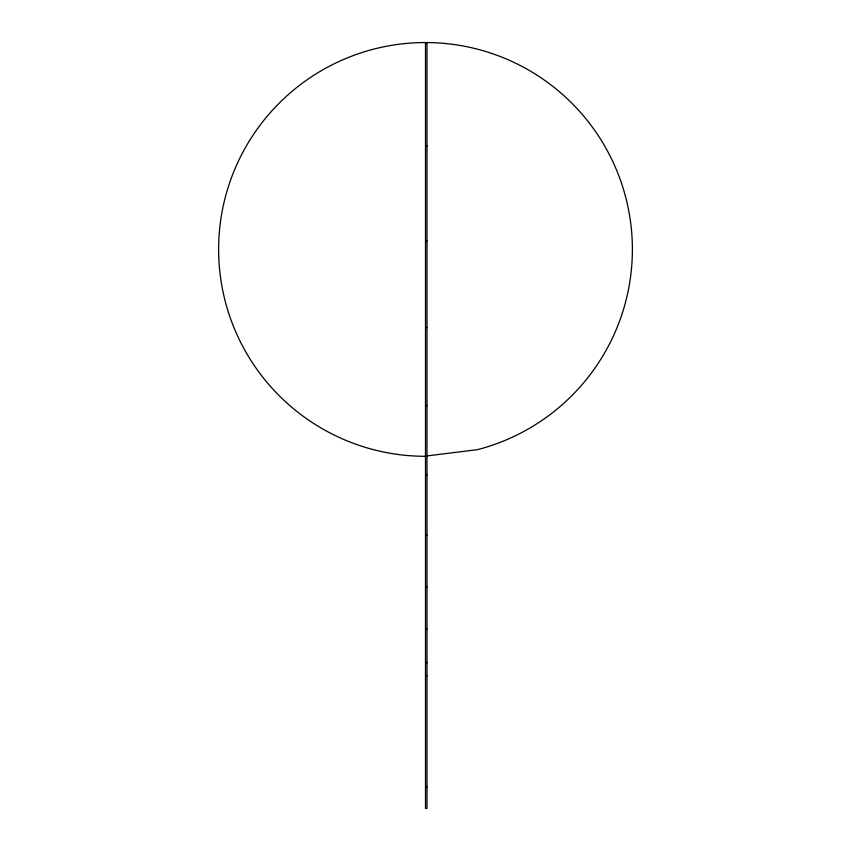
<?xml version="1.0" encoding="UTF-8"?>
<svg xmlns="http://www.w3.org/2000/svg" width="851" height="851" viewBox="0 0 851 851"><rect width="100%" height="100%" fill="white"/><g stroke="black" fill="none" stroke-linecap="round" stroke-linejoin="round"><path stroke-width="1.28" d="M425.5 456.104L424 456.296A206.878 206.878 0 0 1 218.622 248.673A206.878 206.878 0 0 1 425.5 42.539L427 42.55A206.878 206.878 0 0 1 477.592 449.636L427 455.923M425.5 145.872L427 145.872M425.5 240.929L427 240.929M425.5 327.529L427 327.529M425.5 405.555L427 405.555M425.5 474.847L427 474.847M425.5 535.29L427 535.29M425.5 586.786L427 586.786M425.5 629.24L427 629.24M425.5 662.567L427 662.567M425.5 675.609L427 675.609M425.5 786.93L427 786.93M427 42.55L427 808.45L425.5 808.45L425.5 42.55"/></g></svg>
